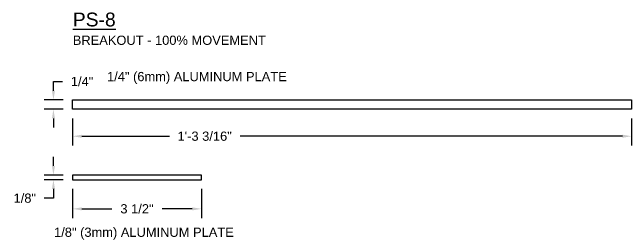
# Model space of a CAD drawing. Header units: inches. Extents: x -6.7 to 44.3, y -5.6 to 9.
# Drawn here: x 27.47 to 44.27, y 1.68 to 7.84 of the extents above; entities that cross this region are included whole.
import ezdxf

# ---------------------------------------------------------------- set-up
doc = ezdxf.new("R2010")
doc.units = ezdxf.units.IN
doc.header["$MEASUREMENT"] = 0
for name, color, linetype in [('DIMENSIONS', 3, 'Continuous'), ('METALS', 7, 'Continuous'), ('TEXT', 2, 'Continuous')]:
    doc.layers.add(name, color=color, linetype=linetype)
doc.styles.add('ARIAL', font='arial.ttf')
doc.dimstyles.new('Arial', dxfattribs={"dimtxt": 0.25, "dimasz": 0.25, "dimexe": 0.25, "dimexo": 0.25, "dimgap": 0.25, "dimtad": 0, "dimtih": 1, "dimtoh": 1, "dimdec": 4, "dimzin": 3, "dimdsep": 46, "dimlunit": 4, "dimtxsty": 'ARIAL', "dimcen": 0.25, "dimadec": 0, "dimazin": 0, "dimtfac": 1, "dimtdec": 4, "dimtofl": 0, "dimtmove": 0, "dimatfit": 3, "dimfxl": 0, "dimfrac": 2, "dimtolj": 1, "dimtzin": 0, "dimarcsym": 0})

# ---------------------------------------------------------------- blocks, each defined once
blk = doc.blocks.new('*D26')
at = {"layer": 'Defpoints', "color": 0}
for p in [(28.58, 5.467), (29.097, 5.467), (29.097, 5.217)]:
    blk.add_point(p, dxfattribs=at)
at = {"layer": 'DIMENSIONS', "color": 0, "lineweight": -2}
for p, q in [((28.58, 5.717), (28.58, 5.967)), ((28.58, 5.967), (28.83, 5.967)), ((28.847, 5.467), (28.33, 5.467)), ((28.847, 5.217), (28.33, 5.217)), ((28.58, 4.967), (28.58, 4.717))]:
    blk.add_line(p, q, dxfattribs=at)
at = {"layer": 'DIMENSIONS', "color": 0}
for points in [[(28.539, 5.717), (28.622, 5.717), (28.58, 5.467)], [(28.539, 4.967), (28.622, 4.967), (28.58, 5.217)]]:
    blk.add_solid(points, dxfattribs=at)
at = {"layer": 'DIMENSIONS', "color": 0, "insert": (29.358, 5.967), "char_height": 0.25, "attachment_point": 5, "style": 'ARIAL'}
blk.add_mtext('\\A1;1/4"', dxfattribs=at)
blk = doc.blocks.new('*D27')
at = {"layer": 'Defpoints', "color": 0}
for p in [(29.097, 3.426), (28.58, 3.301), (29.097, 3.301)]:
    blk.add_point(p, dxfattribs=at)
at = {"layer": 'DIMENSIONS', "color": 0, "lineweight": -2}
for p, q in [((28.58, 3.676), (28.58, 3.926)), ((28.847, 3.426), (28.33, 3.426)), ((28.847, 3.301), (28.33, 3.301)), ((28.58, 3.051), (28.58, 2.801)), ((28.58, 2.801), (28.33, 2.801))]:
    blk.add_line(p, q, dxfattribs=at)
at = {"layer": 'DIMENSIONS', "color": 0}
for points in [[(28.539, 3.676), (28.622, 3.676), (28.58, 3.426)], [(28.539, 3.051), (28.622, 3.051), (28.58, 3.301)]]:
    blk.add_solid(points, dxfattribs=at)
at = {"layer": 'DIMENSIONS', "color": 0, "insert": (27.803, 2.801), "char_height": 0.25, "attachment_point": 5, "style": 'ARIAL'}
blk.add_mtext('\\A1;1/8"', dxfattribs=at)
blk = doc.blocks.new('*D28')
at = {"layer": 'Defpoints', "color": 0}
for p in [(29.097, 5.217), (44.273, 5.217), (44.273, 4.482)]:
    blk.add_point(p, dxfattribs=at)
at = {"layer": 'DIMENSIONS', "color": 0, "lineweight": -2}
for p, q in [((29.097, 4.967), (29.097, 4.232)), ((44.273, 4.967), (44.273, 4.232)), ((29.347, 4.482), (31.726, 4.482)), ((44.023, 4.482), (33.644, 4.482))]:
    blk.add_line(p, q, dxfattribs=at)
at = {"layer": 'DIMENSIONS', "color": 0}
for points in [[(29.347, 4.524), (29.347, 4.441), (29.097, 4.482)], [(44.023, 4.524), (44.023, 4.441), (44.273, 4.482)]]:
    blk.add_solid(points, dxfattribs=at)
at = {"layer": 'DIMENSIONS', "color": 0, "insert": (32.685, 4.482), "char_height": 0.25, "attachment_point": 5, "style": 'ARIAL'}
blk.add_mtext('\\A1;1\'-3 3/16"', dxfattribs=at)
blk = doc.blocks.new('*D29')
at = {"layer": 'Defpoints', "color": 0}
for p in [(29.097, 3.301), (32.597, 3.301), (32.597, 2.512)]:
    blk.add_point(p, dxfattribs=at)
at = {"layer": 'DIMENSIONS', "color": 0, "lineweight": -2}
for p, q in [((29.097, 3.051), (29.097, 2.262)), ((32.597, 3.051), (32.597, 2.262)), ((29.347, 2.512), (30.162, 2.512)), ((32.347, 2.512), (31.532, 2.512))]:
    blk.add_line(p, q, dxfattribs=at)
at = {"layer": 'DIMENSIONS', "color": 0}
for points in [[(29.347, 2.554), (29.347, 2.47), (29.097, 2.512)], [(32.347, 2.554), (32.347, 2.47), (32.597, 2.512)]]:
    blk.add_solid(points, dxfattribs=at)
at = {"layer": 'DIMENSIONS', "color": 0, "insert": (30.847, 2.512), "char_height": 0.25, "attachment_point": 5, "style": 'ARIAL'}
blk.add_mtext('\\A1;3 1/2"', dxfattribs=at)

msp = doc.modelspace()

# ---------------------------------------------------------------- linework, layer by layer
at = {"layer": 'METALS'}
for points in [[(44.2728, 5.46691), (44.2728, 5.21691), (29.09668, 5.21691), (29.09668, 5.46691)], [(29.09668, 3.30061), (32.59668, 3.30061), (32.59668, 3.42561), (29.09668, 3.42561)]]:
    msp.add_lwpolyline(points, close=True, dxfattribs=at)

# ---------------------------------------------------------------- texts
at = {"layer": 'TEXT', "insert": (29.10547, 7.8366), "char_height": 0.375, "width": 5.28125, "attachment_point": 1, "style": 'ARIAL'}
msp.add_mtext('{\\LPS-8\\P\\H0.6667x;\\lBREAKOUT - 100% MOVEMENT}', dxfattribs=at)
at = {"layer": 'TEXT', "char_height": 0.25, "attachment_point": 4, "style": 'ARIAL'}
for s, insert in [('1/4" (6mm) ALUMINUM PLATE', (30.03451, 6.06354)), ('1/8" (3mm) ALUMINUM PLATE', (28.59759, 1.84034))]:
    msp.add_mtext(s, dxfattribs=dict(at, insert=insert))

# ---------------------------------------------------------------- dimensions: what is measured, and where the dimension line sits
at = {"layer": 'DIMENSIONS'}
for base, p1, p2, picture, middle in [((28.58039, 5.46691), (29.09668, 5.21691), (29.09668, 5.46691), '*D26', (29.35793, 5.96691)), ((28.58039, 3.30061), (29.09668, 3.42561), (29.09668, 3.30061), '*D27', (27.80285, 2.80061))]:
    dim = msp.add_linear_dim(base=base, p1=p1, p2=p2, angle=90, dimstyle='Arial', dxfattribs=at)
    dim.commit()
    dim.dimension.update_dxf_attribs({"geometry": picture, "text_midpoint": middle})
dim = msp.add_linear_dim(base=(44.2728, 4.48248), p1=(29.09668, 5.21691), p2=(44.2728, 5.21691), dimstyle='Arial', dxfattribs=at)
dim.commit()
dim.dimension.update_dxf_attribs({"geometry": '*D28', "text_midpoint": (32.68474, 4.48248), "dimtype": 160})
dim = msp.add_linear_dim(base=(32.59668, 2.51205), p1=(29.09668, 3.30061), p2=(32.59668, 3.30061), dimstyle='Arial', dxfattribs=at)
dim.commit()
dim.dimension.update_dxf_attribs({"geometry": '*D29', "text_midpoint": (30.84668, 2.51205)})

doc.saveas('drawing.dxf')
